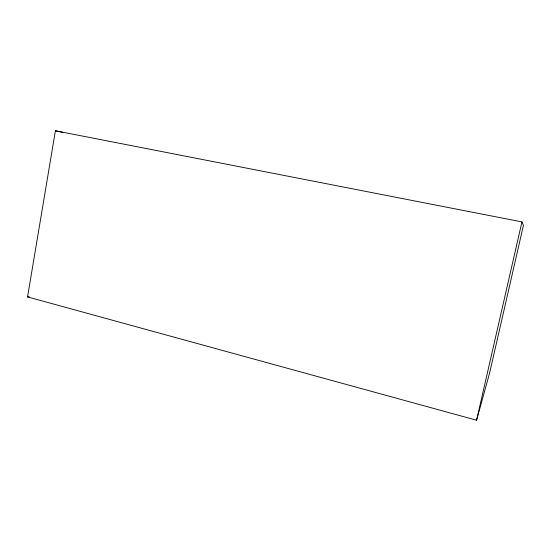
<?xml version="1.0" encoding="UTF-8"?>
<svg xmlns="http://www.w3.org/2000/svg" width="551" height="551" viewBox="0 0 551 551"><rect width="100%" height="100%" fill="white"/><g stroke="black" fill="none" stroke-linecap="round" stroke-linejoin="round"><path stroke-width="0.83" d="M27.55 296.913L55.41 130.78L521.949 221.908L523.45 225.29L489.543 373.296L476.574 420.22L27.55 296.913L29.251 296.7M476.574 420.22L521.949 221.908M55.41 130.78L62.931 132.44"/></g></svg>
